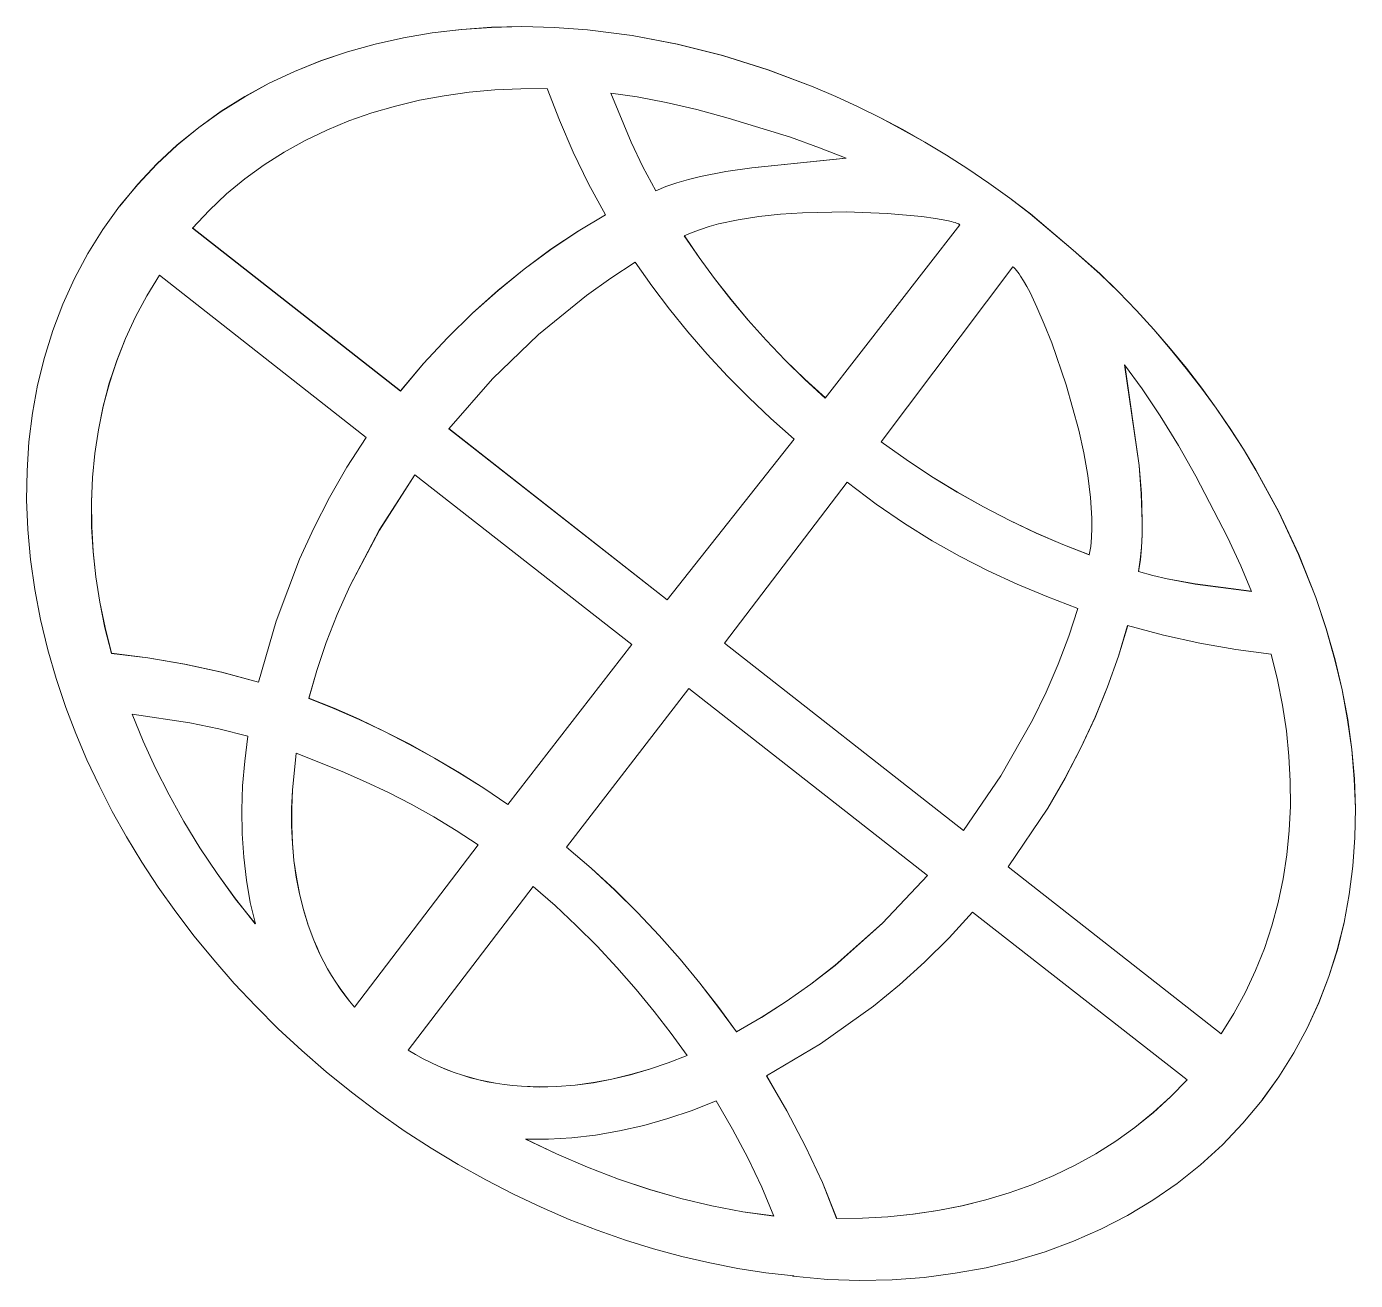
# Model space of a CAD drawing. Header units: millimetres. Extents: x -229914 to 856942, y -268655 to 87212.
# Drawn here: x -137312.4 to -137224.7, y 24592 to 24674.7 of the extents above; entities that cross this region are included whole.
import ezdxf

# ---------------------------------------------------------------- set-up
doc = ezdxf.new("R2010")
doc.units = ezdxf.units.MM

# ---------------------------------------------------------------- blocks, each defined once
blk = doc.blocks.new('Т912NEW')
at = {"color": 7, "linetype": 'Continuous', "lineweight": 15}
for p, q in [((-428.852, 2947.561), (-430.502, 2947.299)), ((-428.852, 2947.555), (-430.502, 2947.292)), ((-427.185, 2947.78), (-428.852, 2947.561)), ((-427.185, 2947.774), (-428.852, 2947.555)), ((-428.852, 2947.555), (-428.852, 2947.561)), ((-425.525, 2947.951), (-427.185, 2947.78)), ((-425.525, 2947.945), (-427.185, 2947.774)), ((-427.185, 2947.774), (-427.185, 2947.78)), ((-423.853, 2948.078), (-425.525, 2947.951)), ((-423.853, 2948.072), (-425.525, 2947.945)), ((-425.525, 2947.945), (-425.525, 2947.951)), ((-422.159, 2948.162), (-423.853, 2948.078)), ((-422.159, 2948.155), (-423.853, 2948.072)), ((-423.853, 2948.072), (-423.853, 2948.078)), ((-420.452, 2948.199), (-422.159, 2948.162)), ((-420.452, 2948.193), (-422.159, 2948.155)), ((-422.159, 2948.155), (-422.159, 2948.162)), ((-416.746, 2948.091), (-420.452, 2948.199)), ((-420.452, 2948.193), (-420.452, 2948.199)), ((-416.746, 2948.085), (-420.452, 2948.193)), ((-414.411, 2947.963), (-416.746, 2948.091)), ((-416.746, 2948.085), (-416.746, 2948.091)), ((-414.411, 2947.957), (-416.746, 2948.085)), ((-412.696, 2947.788), (-414.411, 2947.963)), ((-414.411, 2947.957), (-414.411, 2947.963)), ((-412.696, 2947.782), (-414.411, 2947.957)), ((-411.002, 2947.568), (-412.696, 2947.788)), ((-412.696, 2947.782), (-412.696, 2947.788)), ((-411.002, 2947.562), (-412.696, 2947.782)), ((-409.328, 2947.303), (-411.002, 2947.568)), ((-411.002, 2947.562), (-411.002, 2947.568)), ((-409.328, 2947.296), (-411.002, 2947.562)), ((-433.742, 2946.646), (-435.319, 2946.258)), ((-433.742, 2946.64), (-435.319, 2946.252)), ((-432.133, 2946.994), (-433.742, 2946.646)), ((-432.133, 2946.987), (-433.742, 2946.64)), ((-433.742, 2946.64), (-433.742, 2946.646)), ((-430.502, 2947.299), (-432.133, 2946.994)), ((-430.502, 2947.292), (-432.133, 2946.987)), ((-432.133, 2946.987), (-432.133, 2946.994)), ((-430.502, 2947.292), (-430.502, 2947.299)), ((-407.679, 2946.993), (-409.328, 2947.303)), ((-409.328, 2947.296), (-409.328, 2947.303)), ((-407.679, 2946.986), (-409.328, 2947.296)), ((-406.049, 2946.64), (-407.679, 2946.993)), ((-407.679, 2946.986), (-407.679, 2946.993)), ((-406.049, 2946.633), (-407.679, 2946.986)), ((-404.44, 2946.244), (-406.049, 2946.64)), ((-406.049, 2946.633), (-406.049, 2946.64)), ((-404.44, 2946.237), (-406.049, 2946.633)), ((-436.88, 2945.829), (-439.916, 2944.853)), ((-436.88, 2945.822), (-439.916, 2944.846)), ((-435.319, 2946.258), (-436.88, 2945.829)), ((-435.319, 2946.252), (-436.88, 2945.822)), ((-436.88, 2945.822), (-436.88, 2945.829)), ((-435.319, 2946.252), (-435.319, 2946.258)), ((-402.862, 2945.806), (-404.44, 2946.244)), ((-404.44, 2946.237), (-404.44, 2946.244)), ((-402.862, 2945.8), (-404.44, 2946.237)), ((-401.303, 2945.328), (-402.862, 2945.806)), ((-402.862, 2945.8), (-402.862, 2945.806)), ((-401.303, 2945.321), (-402.862, 2945.8)), ((-399.777, 2944.809), (-401.303, 2945.328)), ((-401.303, 2945.321), (-401.303, 2945.328)), ((-399.777, 2944.802), (-401.303, 2945.321)), ((-439.916, 2944.853), (-442.844, 2943.724)), ((-439.916, 2944.846), (-442.844, 2943.718)), ((-439.916, 2944.846), (-439.916, 2944.853)), ((-425.947, 2943.586), (-425.148, 2944.062)), ((-425.148, 2944.062), (-424.483, 2944.42)), ((-424.483, 2944.42), (-424.207, 2944.551)), ((-424.207, 2944.551), (-424.088, 2944.604)), ((-424.088, 2944.604), (-423.975, 2944.649)), ((-423.975, 2944.649), (-423.875, 2944.684)), ((-423.875, 2944.684), (-423.831, 2944.699)), ((-423.831, 2944.699), (-423.75, 2944.721)), ((-423.75, 2944.721), (-423.713, 2944.729)), ((-423.713, 2944.729), (-423.7, 2944.732)), ((-423.7, 2944.732), (-423.682, 2944.734)), ((-423.682, 2944.734), (-423.669, 2944.736)), ((-423.669, 2944.736), (-423.65, 2944.737)), ((-423.65, 2944.737), (-423.466, 2930.26)), ((-419.123, 2944.749), (-419.172, 2944.751)), ((-419.172, 2944.751), (-418.788, 2930.292)), ((-419.172, 2944.751), (-418.788, 2930.299)), ((-419.073, 2944.746), (-419.123, 2944.749)), ((-419.017, 2944.741), (-419.073, 2944.746)), ((-418.962, 2944.733), (-419.017, 2944.741)), ((-418.839, 2944.71), (-418.962, 2944.733)), ((-418.703, 2944.678), (-418.839, 2944.71)), ((-418.561, 2944.638), (-418.703, 2944.678)), ((-418.401, 2944.588), (-418.561, 2944.638)), ((-418.05, 2944.464), (-418.401, 2944.588)), ((-417.656, 2944.308), (-418.05, 2944.464)), ((-417.233, 2944.12), (-417.656, 2944.308)), ((-416.276, 2943.656), (-417.233, 2944.12)), ((-407.485, 2943.77), (-409.383, 2944.29)), ((-409.383, 2944.29), (-404.49, 2939.672)), ((-409.374, 2944.288), (-404.49, 2939.678)), ((-398.276, 2944.251), (-399.777, 2944.809)), ((-399.777, 2944.802), (-399.777, 2944.809)), ((-398.276, 2944.245), (-399.777, 2944.802)), ((-395.371, 2943.021), (-398.276, 2944.251)), ((-398.276, 2944.245), (-398.276, 2944.251)), ((-395.371, 2943.014), (-398.276, 2944.245)), ((-442.844, 2943.724), (-445.652, 2942.45)), ((-442.844, 2943.718), (-445.652, 2942.444)), ((-442.844, 2943.718), (-442.844, 2943.724)), ((-436.729, 2939.118), (-432.25, 2943.49)), ((-436.729, 2939.124), (-432.26, 2943.487)), ((-432.25, 2943.49), (-434.049, 2942.949)), ((-427.861, 2942.326), (-425.947, 2943.586)), ((-415.204, 2943.085), (-416.276, 2943.656)), ((-405.435, 2943.105), (-407.485, 2943.77)), ((-403.288, 2942.326), (-405.435, 2943.105)), ((-445.652, 2942.45), (-448.332, 2941.038)), ((-445.652, 2942.444), (-448.332, 2941.032)), ((-445.652, 2942.444), (-445.652, 2942.45)), ((-435.974, 2942.293), (-439.985, 2940.727)), ((-434.049, 2942.949), (-435.974, 2942.293)), ((-430.025, 2940.732), (-427.861, 2942.326)), ((-414.047, 2942.418), (-415.204, 2943.085)), ((-411.577, 2940.843), (-414.047, 2942.418)), ((-401.125, 2941.464), (-403.288, 2942.326)), ((-392.593, 2941.644), (-395.371, 2943.021)), ((-395.371, 2943.014), (-395.371, 2943.021)), ((-392.593, 2941.638), (-395.371, 2943.014)), ((-396.974, 2939.613), (-401.125, 2941.464)), ((-389.942, 2940.127), (-392.593, 2941.644)), ((-392.593, 2941.638), (-392.593, 2941.644)), ((-389.942, 2940.121), (-392.593, 2941.638)), ((-448.332, 2941.038), (-450.88, 2939.494)), ((-448.332, 2941.032), (-450.88, 2939.487)), ((-448.332, 2941.032), (-448.332, 2941.038)), ((-439.985, 2940.727), (-441.958, 2939.86)), ((-432.256, 2938.895), (-430.025, 2940.732)), ((-409.063, 2939.023), (-411.577, 2940.843)), ((-441.958, 2939.86), (-443.833, 2938.967)), ((-404.49, 2939.672), (-404.49, 2939.678)), ((-404.49, 2939.678), (-403.218, 2938.319)), ((-404.49, 2939.672), (-403.218, 2938.313)), ((-395.128, 2938.685), (-396.974, 2939.613)), ((-388.126, 2938.953), (-389.942, 2940.127)), ((-389.942, 2940.121), (-389.942, 2940.127)), ((-388.126, 2938.946), (-389.942, 2940.121)), ((-450.88, 2939.494), (-452.682, 2938.261)), ((-450.88, 2939.487), (-452.682, 2938.255)), ((-450.88, 2939.487), (-450.88, 2939.494)), ((-443.833, 2938.967), (-445.56, 2938.07)), ((-437.917, 2937.859), (-436.729, 2939.124)), ((-437.917, 2937.853), (-436.729, 2939.118)), ((-436.729, 2939.118), (-436.729, 2939.124)), ((-433.333, 2937.913), (-432.256, 2938.895)), ((-407.864, 2938.051), (-409.063, 2939.023)), ((-386.394, 2937.711), (-388.126, 2938.953)), ((-388.126, 2938.946), (-388.126, 2938.953)), ((-386.394, 2937.704), (-388.126, 2938.946)), ((-452.682, 2938.261), (-454.398, 2936.961)), ((-452.682, 2938.255), (-454.398, 2936.955)), ((-452.682, 2938.255), (-452.682, 2938.261)), ((-445.56, 2938.07), (-447.074, 2937.19)), ((-439.014, 2936.568), (-437.917, 2937.859)), ((-439.014, 2936.562), (-437.917, 2937.853)), ((-437.917, 2937.853), (-437.917, 2937.859)), ((-434.354, 2936.904), (-433.333, 2937.913)), ((-406.726, 2937.052), (-407.864, 2938.051)), ((-403.218, 2938.319), (-402.034, 2936.933)), ((-403.218, 2938.313), (-403.218, 2938.319)), ((-403.218, 2938.313), (-402.034, 2936.927)), ((-393.524, 2937.797), (-395.128, 2938.685)), ((-447.074, 2937.19), (-444, 2935.485)), ((-447.069, 2937.194), (-444, 2935.491)), ((-405.689, 2936.038), (-406.726, 2937.052)), ((-393.529, 2937.801), (-396.725, 2935.871)), ((-393.524, 2937.797), (-396.725, 2935.864)), ((-384.797, 2936.454), (-386.394, 2937.711)), ((-386.394, 2937.704), (-386.394, 2937.711)), ((-384.797, 2936.447), (-386.394, 2937.704)), ((-454.398, 2936.961), (-455.935, 2935.68)), ((-454.398, 2936.955), (-455.935, 2935.673)), ((-454.398, 2936.955), (-454.398, 2936.961)), ((-439.518, 2935.919), (-439.014, 2936.568)), ((-439.518, 2935.913), (-439.014, 2936.562)), ((-439.014, 2936.562), (-439.014, 2936.568)), ((-435.295, 2935.88), (-434.354, 2936.904)), ((-402.034, 2936.933), (-401.492, 2936.238)), ((-402.034, 2936.927), (-402.034, 2936.933)), ((-402.034, 2936.927), (-401.492, 2936.231)), ((-401.492, 2936.238), (-400.993, 2935.545)), ((-401.492, 2936.231), (-401.492, 2936.238)), ((-401.492, 2936.231), (-400.993, 2935.539)), ((-383.277, 2935.138), (-384.797, 2936.454)), ((-384.797, 2936.447), (-384.797, 2936.454)), ((-383.277, 2935.132), (-384.797, 2936.447)), ((-455.935, 2935.68), (-457.391, 2934.343)), ((-455.935, 2935.673), (-457.391, 2934.337)), ((-455.935, 2935.673), (-455.935, 2935.68)), ((-444, 2935.491), (-442.392, 2934.704)), ((-444, 2935.485), (-444, 2935.491)), ((-444, 2935.485), (-442.392, 2934.697)), ((-440.385, 2934.628), (-439.98, 2935.271)), ((-440.385, 2934.622), (-439.98, 2935.265)), ((-439.98, 2935.271), (-439.518, 2935.919)), ((-439.98, 2935.265), (-439.518, 2935.913)), ((-439.98, 2935.265), (-439.98, 2935.271)), ((-439.518, 2935.913), (-439.518, 2935.919)), ((-436.137, 2934.852), (-435.295, 2935.88)), ((-404.763, 2935.02), (-405.689, 2936.038)), ((-400.993, 2935.545), (-400.549, 2934.859)), ((-400.993, 2935.539), (-400.993, 2935.545)), ((-400.993, 2935.539), (-400.549, 2934.853)), ((-398.388, 2934.985), (-396.725, 2935.871)), ((-398.388, 2934.979), (-396.725, 2935.864)), ((-396.725, 2935.864), (-396.725, 2935.871)), ((-389.914, 2935.38), (-391.932, 2934.15)), ((-388.536, 2934.314), (-389.914, 2935.38)), ((-457.391, 2934.343), (-458.769, 2932.954)), ((-457.391, 2934.337), (-458.769, 2932.948)), ((-457.391, 2934.337), (-457.391, 2934.343)), ((-450.54, 2934.803), (-451.898, 2933.712)), ((-448.606, 2933.672), (-450.54, 2934.803)), ((-440.741, 2933.991), (-442.392, 2934.704)), ((-442.392, 2934.697), (-442.392, 2934.704)), ((-440.741, 2933.984), (-442.392, 2934.697)), ((-440.741, 2933.991), (-440.385, 2934.628)), ((-440.741, 2933.984), (-440.385, 2934.622)), ((-440.385, 2934.622), (-440.385, 2934.628)), ((-436.849, 2933.831), (-436.509, 2934.34)), ((-436.509, 2934.34), (-436.137, 2934.852)), ((-404.359, 2934.514), (-404.763, 2935.02)), ((-403.992, 2934.011), (-404.359, 2934.514)), ((-400.549, 2934.859), (-400.162, 2934.182)), ((-400.549, 2934.853), (-400.549, 2934.859)), ((-400.549, 2934.853), (-400.162, 2934.176)), ((-400.162, 2934.182), (-399.26, 2934.572)), ((-400.162, 2934.176), (-399.26, 2934.566)), ((-399.26, 2934.572), (-398.388, 2934.985)), ((-399.26, 2934.566), (-398.388, 2934.979)), ((-399.26, 2934.566), (-399.26, 2934.572)), ((-398.388, 2934.979), (-398.388, 2934.985)), ((-381.844, 2933.769), (-383.277, 2935.138)), ((-383.277, 2935.132), (-383.277, 2935.138)), ((-381.844, 2933.763), (-383.277, 2935.132)), ((-451.898, 2933.712), (-453.189, 2932.58)), ((-446.584, 2932.59), (-448.606, 2933.672)), ((-440.741, 2933.984), (-440.741, 2933.991)), ((-437.146, 2933.327), (-436.849, 2933.831)), ((-403.663, 2933.513), (-403.992, 2934.011)), ((-403.389, 2933.021), (-403.663, 2933.513)), ((-400.162, 2934.176), (-400.162, 2934.182)), ((-391.932, 2934.15), (-394.049, 2932.995)), ((-387.228, 2933.202), (-388.536, 2934.314)), ((-380.493, 2932.347), (-381.844, 2933.769)), ((-381.844, 2933.763), (-381.844, 2933.769)), ((-380.493, 2932.34), (-381.844, 2933.763)), ((-458.769, 2932.954), (-460.054, 2931.515)), ((-458.769, 2932.948), (-460.054, 2931.509)), ((-458.769, 2932.948), (-458.769, 2932.954)), ((-453.189, 2932.58), (-454.413, 2931.407)), ((-444.492, 2931.583), (-446.584, 2932.59)), ((-437.405, 2932.829), (-437.146, 2933.327)), ((-437.405, 2932.829), (-435.761, 2932.329)), ((-437.402, 2932.834), (-435.761, 2932.336)), ((-403.391, 2933.027), (-405.175, 2932.469)), ((-403.389, 2933.021), (-405.175, 2932.463)), ((-394.049, 2932.995), (-396.244, 2931.923)), ((-385.983, 2932.046), (-387.228, 2933.202)), ((-434.09, 2931.881), (-435.761, 2932.336)), ((-435.761, 2932.329), (-435.761, 2932.336)), ((-434.09, 2931.875), (-435.761, 2932.329)), ((-432.382, 2931.473), (-434.09, 2931.881)), ((-434.09, 2931.875), (-434.09, 2931.881)), ((-432.382, 2931.467), (-434.09, 2931.875)), ((-408.899, 2931.526), (-407.016, 2931.967)), ((-408.899, 2931.52), (-407.016, 2931.961)), ((-407.016, 2931.967), (-405.175, 2932.469)), ((-407.016, 2931.961), (-405.175, 2932.463)), ((-407.016, 2931.961), (-407.016, 2931.967)), ((-405.175, 2932.463), (-405.175, 2932.469)), ((-398.505, 2930.949), (-396.244, 2931.923)), ((-384.813, 2930.846), (-385.983, 2932.046)), ((-379.231, 2930.874), (-380.493, 2932.347)), ((-380.493, 2932.34), (-380.493, 2932.347)), ((-379.231, 2930.867), (-380.493, 2932.34)), ((-460.054, 2931.515), (-461.254, 2930.029)), ((-460.054, 2931.509), (-461.254, 2930.022)), ((-460.054, 2931.509), (-460.054, 2931.515)), ((-454.413, 2931.407), (-455.569, 2930.196)), ((-442.348, 2930.68), (-444.492, 2931.583)), ((-430.647, 2931.117), (-432.382, 2931.473)), ((-432.382, 2931.467), (-432.382, 2931.473)), ((-430.647, 2931.111), (-432.382, 2931.467)), ((-428.892, 2930.815), (-430.647, 2931.117)), ((-430.647, 2931.111), (-430.647, 2931.117)), ((-428.892, 2930.809), (-430.647, 2931.111)), ((-414.763, 2930.585), (-412.779, 2930.833)), ((-414.763, 2930.578), (-412.779, 2930.826)), ((-412.779, 2930.833), (-410.824, 2931.147)), ((-412.779, 2930.826), (-410.824, 2931.141)), ((-412.779, 2930.826), (-412.779, 2930.833)), ((-410.824, 2931.147), (-408.899, 2931.526)), ((-410.824, 2931.141), (-408.899, 2931.52)), ((-410.824, 2931.141), (-410.824, 2931.147)), ((-408.899, 2931.52), (-408.899, 2931.526)), ((-398.505, 2930.949), (-397.725, 2928.989)), ((-398.503, 2930.95), (-397.725, 2928.995)), ((-383.713, 2929.605), (-384.813, 2930.846)), ((-378.062, 2929.353), (-379.231, 2930.874)), ((-379.231, 2930.867), (-379.231, 2930.874)), ((-378.062, 2929.346), (-379.231, 2930.867)), ((-461.254, 2930.029), (-462.362, 2928.497)), ((-461.254, 2930.022), (-462.362, 2928.49)), ((-461.254, 2930.022), (-461.254, 2930.029)), ((-455.569, 2930.196), (-456.652, 2928.946)), ((-442.348, 2930.68), (-443.088, 2928.703)), ((-442.35, 2930.68), (-443.088, 2928.709)), ((-427.105, 2930.57), (-428.892, 2930.815)), ((-428.892, 2930.809), (-428.892, 2930.815)), ((-427.105, 2930.564), (-428.892, 2930.809)), ((-425.293, 2930.386), (-427.105, 2930.57)), ((-427.105, 2930.564), (-427.105, 2930.57)), ((-425.293, 2930.38), (-427.105, 2930.564)), ((-423.466, 2930.267), (-425.293, 2930.386)), ((-425.293, 2930.38), (-425.293, 2930.386)), ((-423.466, 2930.26), (-425.293, 2930.38)), ((-418.788, 2930.299), (-416.764, 2930.406)), ((-418.788, 2930.292), (-416.764, 2930.4)), ((-418.788, 2930.292), (-418.788, 2930.299)), ((-416.764, 2930.406), (-414.763, 2930.585)), ((-416.764, 2930.4), (-414.763, 2930.578)), ((-416.764, 2930.4), (-416.764, 2930.406)), ((-414.763, 2930.578), (-414.763, 2930.585)), ((-438.859, 2929.453), (-439.471, 2927.627)), ((-438.859, 2929.453), (-437.029, 2928.915)), ((-403.874, 2929.126), (-405.916, 2928.542)), ((-401.782, 2929.788), (-403.874, 2929.126)), ((-401.782, 2929.788), (-401.103, 2927.977)), ((-382.681, 2928.323), (-383.713, 2929.605)), ((-376.988, 2927.786), (-378.062, 2929.353)), ((-378.062, 2929.346), (-378.062, 2929.353)), ((-376.988, 2927.779), (-378.062, 2929.346)), ((-462.362, 2928.497), (-463.378, 2926.92)), ((-462.362, 2928.49), (-463.378, 2926.913)), ((-462.362, 2928.49), (-462.362, 2928.497)), ((-456.652, 2928.946), (-457.661, 2927.66)), ((-443.748, 2926.659), (-443.088, 2928.709)), ((-443.748, 2926.652), (-443.088, 2928.703)), ((-443.088, 2928.703), (-443.088, 2928.709)), ((-437.029, 2928.915), (-435.167, 2928.439)), ((-435.167, 2928.439), (-433.279, 2928.024)), ((-405.916, 2928.542), (-407.949, 2928.04)), ((-397.725, 2928.995), (-397.027, 2926.966)), ((-397.725, 2928.989), (-397.725, 2928.995)), ((-397.725, 2928.989), (-397.027, 2926.96)), ((-381.732, 2927.005), (-382.681, 2928.323)), ((-457.661, 2927.66), (-458.597, 2926.338)), ((-440.017, 2925.733), (-439.471, 2927.627)), ((-433.279, 2928.024), (-431.358, 2927.67)), ((-431.358, 2927.67), (-429.411, 2927.376)), ((-429.411, 2927.376), (-427.432, 2927.142)), ((-409.993, 2927.621), (-412.078, 2927.286)), ((-407.949, 2928.04), (-409.993, 2927.621)), ((-400.495, 2926.099), (-401.103, 2927.977)), ((-376.007, 2926.176), (-376.988, 2927.786)), ((-376.988, 2927.779), (-376.988, 2927.786)), ((-376.007, 2926.17), (-376.988, 2927.779)), ((-463.378, 2926.92), (-464.295, 2925.303)), ((-463.378, 2926.913), (-464.295, 2925.297)), ((-463.378, 2926.913), (-463.378, 2926.92)), ((-444.311, 2924.542), (-443.748, 2926.659)), ((-444.311, 2924.535), (-443.748, 2926.652)), ((-443.748, 2926.652), (-443.748, 2926.659)), ((-427.432, 2927.142), (-425.426, 2926.969)), ((-425.426, 2926.969), (-423.394, 2926.855)), ((-423.394, 2926.855), (-423.33, 2913.347)), ((-416.485, 2926.88), (-418.868, 2926.813)), ((-418.868, 2926.813), (-418.602, 2913.46)), ((-418.868, 2926.813), (-418.602, 2913.467)), ((-414.229, 2927.039), (-416.485, 2926.88)), ((-412.078, 2927.286), (-414.229, 2927.039)), ((-397.027, 2926.966), (-396.411, 2924.874)), ((-397.027, 2926.96), (-397.027, 2926.966)), ((-397.027, 2926.96), (-396.411, 2924.867)), ((-380.857, 2925.649), (-381.732, 2927.005)), ((-458.597, 2926.338), (-459.446, 2924.982)), ((-440.889, 2921.757), (-440.017, 2925.733)), ((-399.969, 2924.156), (-400.495, 2926.099)), ((-380.057, 2924.259), (-380.857, 2925.649)), ((-375.127, 2924.524), (-376.007, 2926.176)), ((-376.007, 2926.17), (-376.007, 2926.176)), ((-375.127, 2924.517), (-376.007, 2926.17)), ((-464.295, 2925.303), (-465.115, 2923.648)), ((-464.295, 2925.297), (-465.115, 2923.641)), ((-464.295, 2925.297), (-464.295, 2925.303)), ((-459.446, 2924.982), (-460.222, 2923.593)), ((-396.411, 2924.874), (-395.889, 2922.72)), ((-396.411, 2924.867), (-396.411, 2924.874)), ((-396.411, 2924.867), (-395.889, 2922.713)), ((-444.789, 2922.364), (-444.311, 2924.542)), ((-444.789, 2922.358), (-444.311, 2924.535)), ((-444.311, 2924.535), (-444.311, 2924.542)), ((-399.524, 2922.154), (-399.969, 2924.156)), ((-379.345, 2922.837), (-380.057, 2924.259)), ((-374.353, 2922.833), (-375.127, 2924.524)), ((-375.127, 2924.517), (-375.127, 2924.524)), ((-374.353, 2922.827), (-375.127, 2924.517)), ((-465.115, 2923.648), (-465.823, 2921.956)), ((-465.115, 2923.641), (-465.823, 2921.95)), ((-465.115, 2923.641), (-465.115, 2923.648)), ((-460.222, 2923.593), (-460.906, 2922.17)), ((-460.906, 2922.17), (-461.51, 2920.717)), ((-445.168, 2920.132), (-444.789, 2922.364)), ((-445.168, 2920.126), (-444.789, 2922.358)), ((-444.789, 2922.358), (-444.789, 2922.364)), ((-398.875, 2917.985), (-399.524, 2922.154)), ((-395.889, 2922.72), (-395.462, 2920.51)), ((-395.889, 2922.713), (-395.889, 2922.72)), ((-395.889, 2922.713), (-395.462, 2920.503)), ((-378.715, 2921.384), (-379.345, 2922.837)), ((-373.685, 2921.106), (-374.353, 2922.833)), ((-374.353, 2922.827), (-374.353, 2922.833)), ((-373.685, 2921.099), (-374.353, 2922.827)), ((-465.823, 2921.956), (-466.433, 2920.229)), ((-465.823, 2921.95), (-466.433, 2920.223)), ((-465.823, 2921.95), (-465.823, 2921.956)), ((-441.437, 2917.565), (-440.889, 2921.757)), ((-378.172, 2919.902), (-378.715, 2921.384)), ((-461.51, 2920.717), (-462.021, 2919.233)), ((-395.462, 2920.51), (-395.123, 2918.246)), ((-395.462, 2920.503), (-395.462, 2920.51)), ((-395.462, 2920.503), (-395.123, 2918.24)), ((-373.13, 2919.343), (-373.685, 2921.106)), ((-373.685, 2921.099), (-373.685, 2921.106)), ((-373.13, 2919.337), (-373.685, 2921.099)), ((-466.433, 2920.229), (-466.932, 2918.471)), ((-466.433, 2920.223), (-466.932, 2918.464)), ((-466.433, 2920.223), (-466.433, 2920.229)), ((-445.444, 2917.85), (-445.168, 2920.132)), ((-445.444, 2917.844), (-445.168, 2920.126)), ((-445.168, 2920.126), (-445.168, 2920.132)), ((-377.717, 2918.391), (-378.172, 2919.902)), ((-462.021, 2919.233), (-462.44, 2917.72)), ((-372.681, 2917.549), (-373.13, 2919.343)), ((-373.13, 2919.337), (-373.13, 2919.343)), ((-372.681, 2917.543), (-373.13, 2919.337)), ((-466.932, 2918.471), (-467.32, 2916.682)), ((-466.932, 2918.464), (-467.32, 2916.676)), ((-466.932, 2918.464), (-466.932, 2918.471)), ((-462.44, 2917.72), (-462.767, 2916.179)), ((-445.621, 2915.526), (-445.444, 2917.85)), ((-445.621, 2915.519), (-445.444, 2917.844)), ((-445.444, 2917.844), (-445.444, 2917.85)), ((-398.559, 2913.619), (-398.875, 2917.985)), ((-395.123, 2918.246), (-394.758, 2913.578)), ((-395.123, 2918.24), (-395.123, 2918.246)), ((-395.123, 2918.24), (-394.758, 2913.572)), ((-377.348, 2916.856), (-377.717, 2918.391)), ((-441.642, 2913.197), (-441.437, 2917.565)), ((-377.074, 2915.296), (-377.348, 2916.856)), ((-372.356, 2915.724), (-372.681, 2917.549)), ((-372.681, 2917.543), (-372.681, 2917.549)), ((-372.356, 2915.718), (-372.681, 2917.543)), ((-467.32, 2916.682), (-467.591, 2914.867)), ((-467.32, 2916.676), (-467.591, 2914.86)), ((-467.32, 2916.676), (-467.32, 2916.682)), ((-462.767, 2916.179), (-462.995, 2914.611)), ((-445.687, 2913.164), (-445.621, 2915.526)), ((-445.687, 2913.158), (-445.621, 2915.519)), ((-445.621, 2915.519), (-445.621, 2915.526)), ((-376.893, 2913.715), (-377.074, 2915.296)), ((-372.145, 2913.872), (-372.356, 2915.724)), ((-372.356, 2915.718), (-372.356, 2915.724)), ((-372.145, 2913.866), (-372.356, 2915.718)), ((-467.591, 2914.867), (-467.745, 2913.026)), ((-467.591, 2914.86), (-467.745, 2913.019)), ((-467.591, 2914.86), (-467.591, 2914.867)), ((-462.995, 2914.611), (-463.124, 2913.017)), ((-423.33, 2913.353), (-441.642, 2913.203)), ((-423.33, 2913.347), (-441.642, 2913.197)), ((-418.602, 2913.467), (-398.559, 2913.625)), ((-418.602, 2913.46), (-398.559, 2913.619)), ((-418.602, 2913.46), (-418.602, 2913.467)), ((-394.758, 2913.578), (-376.894, 2913.721)), ((-394.758, 2913.572), (-376.893, 2913.715)), ((-394.758, 2913.572), (-394.758, 2913.578)), ((-372.051, 2911.995), (-372.145, 2913.872)), ((-372.145, 2913.866), (-372.145, 2913.872)), ((-372.051, 2911.988), (-372.145, 2913.866)), ((-467.745, 2913.026), (-467.781, 2911.162)), ((-467.745, 2913.019), (-467.781, 2911.155)), ((-467.745, 2913.019), (-467.745, 2913.026)), ((-463.124, 2913.024), (-445.687, 2913.164)), ((-463.124, 2913.017), (-445.687, 2913.158)), ((-445.687, 2913.158), (-445.687, 2913.164)), ((-372.09, 2909.996), (-372.051, 2911.988)), ((-372.051, 2911.988), (-372.051, 2911.995)), ((-467.781, 2911.155), (-467.781, 2911.162)), ((-467.781, 2911.155), (-467.688, 2909.265)), ((-398.559, 2909.818), (-418.583, 2909.659)), ((-398.917, 2905.5), (-398.559, 2909.818)), ((-398.917, 2905.506), (-398.559, 2909.818)), ((-376.762, 2909.94), (-394.733, 2909.773)), ((-376.915, 2908.386), (-376.762, 2909.94)), ((-376.915, 2908.392), (-376.762, 2909.94)), ((-372.265, 2908.03), (-372.09, 2909.996)), ((-467.688, 2909.265), (-467.476, 2907.4)), ((-462.882, 2909.223), (-445.538, 2909.352)), ((-462.689, 2907.642), (-462.882, 2909.223)), ((-462.689, 2907.649), (-462.881, 2909.223)), ((-445.538, 2909.352), (-445.318, 2907.029)), ((-441.505, 2909.43), (-423.31, 2909.583)), ((-441.057, 2905.103), (-441.505, 2909.43)), ((-441.057, 2905.11), (-441.504, 2909.43)), ((-423.31, 2909.583), (-423.156, 2896.223)), ((-418.583, 2909.659), (-418.357, 2896.43)), ((-418.583, 2909.659), (-418.357, 2896.437)), ((-394.733, 2909.773), (-394.884, 2907.479)), ((-377.161, 2906.855), (-376.915, 2908.392)), ((-377.161, 2906.849), (-376.915, 2908.386)), ((-376.915, 2908.386), (-376.915, 2908.392)), ((-372.576, 2906.093), (-372.265, 2908.03)), ((-467.476, 2907.4), (-467.139, 2905.565)), ((-462.408, 2906.093), (-462.689, 2907.649)), ((-462.689, 2907.642), (-462.689, 2907.649)), ((-462.408, 2906.087), (-462.689, 2907.642)), ((-394.884, 2907.479), (-395.146, 2905.225)), ((-445.318, 2907.029), (-444.979, 2904.749)), ((-377.493, 2905.34), (-377.161, 2906.855)), ((-377.493, 2905.334), (-377.161, 2906.849)), ((-377.161, 2906.849), (-377.161, 2906.855)), ((-467.139, 2905.565), (-466.691, 2903.758)), ((-462.033, 2904.564), (-462.408, 2906.093)), ((-462.408, 2906.087), (-462.408, 2906.093)), ((-462.033, 2904.558), (-462.408, 2906.087)), ((-399.632, 2901.387), (-398.917, 2905.506)), ((-399.632, 2901.381), (-398.917, 2905.5)), ((-398.917, 2905.5), (-398.917, 2905.506)), ((-373.01, 2904.187), (-372.576, 2906.093)), ((-461.577, 2903.064), (-462.033, 2904.564)), ((-462.033, 2904.558), (-462.033, 2904.564)), ((-461.577, 2903.057), (-462.033, 2904.558)), ((-444.979, 2904.749), (-444.534, 2902.516)), ((-440.277, 2900.998), (-441.057, 2905.11)), ((-441.057, 2905.103), (-441.057, 2905.11)), ((-440.277, 2900.992), (-441.057, 2905.103)), ((-395.146, 2905.225), (-395.519, 2903.016)), ((-377.918, 2903.847), (-377.493, 2905.34)), ((-377.918, 2903.841), (-377.493, 2905.334)), ((-377.493, 2905.334), (-377.493, 2905.34)), ((-466.691, 2903.758), (-466.123, 2901.985)), ((-378.435, 2902.379), (-377.918, 2903.847)), ((-378.435, 2902.373), (-377.918, 2903.841)), ((-377.918, 2903.841), (-377.918, 2903.847)), ((-373.574, 2902.317), (-373.01, 2904.187)), ((-461.034, 2901.593), (-461.577, 2903.064)), ((-461.577, 2903.057), (-461.577, 2903.064)), ((-461.034, 2901.586), (-461.577, 2903.057)), ((-395.519, 2903.016), (-395.984, 2900.859)), ((-466.123, 2901.985), (-465.449, 2900.247)), ((-444.534, 2902.516), (-443.988, 2900.336)), ((-379.032, 2900.937), (-378.435, 2902.379)), ((-379.032, 2900.931), (-378.435, 2902.373)), ((-378.435, 2902.373), (-378.435, 2902.379)), ((-374.26, 2900.483), (-373.574, 2902.317)), ((-460.403, 2900.152), (-461.034, 2901.593)), ((-461.034, 2901.586), (-461.034, 2901.593)), ((-460.403, 2900.145), (-461.034, 2901.586)), ((-400.117, 2899.415), (-399.632, 2901.387)), ((-400.117, 2899.408), (-399.632, 2901.381)), ((-399.632, 2901.381), (-399.632, 2901.387)), ((-465.449, 2900.247), (-464.663, 2898.546)), ((-459.691, 2898.744), (-460.403, 2900.152)), ((-460.403, 2900.145), (-460.403, 2900.152)), ((-459.691, 2898.737), (-460.403, 2900.145)), ((-443.988, 2900.336), (-442.644, 2896.165)), ((-439.769, 2899.031), (-440.277, 2900.998)), ((-440.277, 2900.992), (-440.277, 2900.998)), ((-439.769, 2899.025), (-440.277, 2900.992)), ((-395.984, 2900.859), (-397.17, 2896.72)), ((-379.709, 2899.523), (-379.032, 2900.937)), ((-379.709, 2899.517), (-379.032, 2900.931)), ((-379.032, 2900.931), (-379.032, 2900.937)), ((-375.064, 2898.689), (-374.26, 2900.483)), ((-400.675, 2897.505), (-400.117, 2899.415)), ((-400.675, 2897.499), (-400.117, 2899.408)), ((-400.117, 2899.408), (-400.117, 2899.415)), ((-380.467, 2898.139), (-379.709, 2899.523)), ((-380.467, 2898.133), (-379.709, 2899.517)), ((-379.709, 2899.517), (-379.709, 2899.523)), ((-464.663, 2898.546), (-463.777, 2896.886)), ((-458.898, 2897.37), (-459.691, 2898.744)), ((-459.691, 2898.737), (-459.691, 2898.744)), ((-458.898, 2897.363), (-459.691, 2898.737)), ((-439.18, 2897.13), (-439.769, 2899.031)), ((-439.769, 2899.025), (-439.769, 2899.031)), ((-439.18, 2897.123), (-439.769, 2899.025)), ((-375.991, 2896.94), (-375.064, 2898.689)), ((-401.306, 2895.664), (-400.675, 2897.505)), ((-400.675, 2897.499), (-400.675, 2897.505)), ((-381.304, 2896.788), (-380.467, 2898.139)), ((-381.304, 2896.782), (-380.467, 2898.133)), ((-380.467, 2898.133), (-380.467, 2898.139)), ((-463.777, 2896.886), (-462.784, 2895.266)), ((-458.029, 2896.03), (-458.898, 2897.37)), ((-458.898, 2897.363), (-458.898, 2897.37)), ((-458.029, 2896.023), (-458.898, 2897.363)), ((-438.521, 2895.295), (-439.18, 2897.13)), ((-439.18, 2897.123), (-439.18, 2897.13)), ((-438.521, 2895.288), (-439.18, 2897.123)), ((-401.306, 2895.658), (-400.675, 2897.499)), ((-397.17, 2896.72), (-398.629, 2892.854)), ((-382.22, 2895.471), (-381.304, 2896.788)), ((-382.22, 2895.464), (-381.304, 2896.782)), ((-381.304, 2896.782), (-381.304, 2896.788)), ((-377.022, 2895.235), (-375.991, 2896.94)), ((-457.079, 2894.726), (-458.029, 2896.03)), ((-458.029, 2896.023), (-458.029, 2896.03)), ((-457.079, 2894.72), (-458.029, 2896.023)), ((-442.644, 2896.165), (-441.04, 2892.284)), ((-426.953, 2895.871), (-428.833, 2895.612)), ((-426.953, 2895.865), (-428.833, 2895.605)), ((-425.057, 2896.077), (-426.953, 2895.871)), ((-425.057, 2896.071), (-426.953, 2895.865)), ((-426.953, 2895.865), (-426.953, 2895.871)), ((-423.156, 2896.229), (-425.057, 2896.077)), ((-423.156, 2896.223), (-425.057, 2896.071)), ((-425.057, 2896.071), (-425.057, 2896.077)), ((-418.357, 2896.437), (-416.231, 2896.365)), ((-418.357, 2896.43), (-418.357, 2896.437)), ((-418.357, 2896.43), (-416.231, 2896.359)), ((-416.231, 2896.365), (-414.114, 2896.214)), ((-416.231, 2896.359), (-416.231, 2896.365)), ((-416.231, 2896.359), (-414.114, 2896.207)), ((-414.114, 2896.214), (-412.016, 2895.987)), ((-414.114, 2896.207), (-414.114, 2896.214)), ((-414.114, 2896.207), (-412.016, 2895.981)), ((-412.016, 2895.987), (-409.939, 2895.691)), ((-412.016, 2895.981), (-412.016, 2895.987)), ((-412.016, 2895.981), (-409.939, 2895.684)), ((-462.784, 2895.266), (-461.691, 2893.692)), ((-437.786, 2893.532), (-438.521, 2895.295)), ((-438.521, 2895.288), (-438.521, 2895.295)), ((-437.786, 2893.525), (-438.521, 2895.288)), ((-432.52, 2894.935), (-434.315, 2894.518)), ((-432.52, 2894.928), (-434.315, 2894.511)), ((-430.688, 2895.299), (-432.52, 2894.935)), ((-430.688, 2895.293), (-432.52, 2894.928)), ((-432.52, 2894.928), (-432.52, 2894.935)), ((-428.833, 2895.612), (-430.688, 2895.299)), ((-428.833, 2895.605), (-430.688, 2895.293)), ((-430.688, 2895.293), (-430.688, 2895.299)), ((-428.833, 2895.605), (-428.833, 2895.612)), ((-409.939, 2895.691), (-407.894, 2895.328)), ((-409.939, 2895.684), (-409.939, 2895.691)), ((-409.939, 2895.684), (-407.894, 2895.322)), ((-407.894, 2895.328), (-405.888, 2894.905)), ((-407.894, 2895.322), (-407.894, 2895.328)), ((-407.894, 2895.322), (-405.888, 2894.899)), ((-405.888, 2894.905), (-403.921, 2894.426)), ((-405.888, 2894.899), (-405.888, 2894.905)), ((-405.888, 2894.899), (-403.921, 2894.419)), ((-402.004, 2893.895), (-401.306, 2895.664)), ((-402.004, 2893.889), (-401.306, 2895.658)), ((-401.306, 2895.658), (-401.306, 2895.664)), ((-383.205, 2894.189), (-382.22, 2895.471)), ((-383.205, 2894.182), (-382.22, 2895.464)), ((-382.22, 2895.464), (-382.22, 2895.471)), ((-378.164, 2893.579), (-377.022, 2895.235)), ((-456.047, 2893.46), (-457.079, 2894.726)), ((-457.079, 2894.72), (-457.079, 2894.726)), ((-456.047, 2893.454), (-457.079, 2894.72)), ((-437.786, 2893.532), (-436.075, 2894.05)), ((-437.786, 2893.525), (-436.075, 2894.044)), ((-434.315, 2894.518), (-436.075, 2894.05)), ((-434.315, 2894.511), (-436.075, 2894.044)), ((-436.075, 2894.044), (-436.075, 2894.05)), ((-434.315, 2894.511), (-434.315, 2894.518)), ((-402.004, 2893.895), (-403.921, 2894.426)), ((-403.921, 2894.419), (-403.921, 2894.426)), ((-402.004, 2893.889), (-403.921, 2894.419)), ((-384.263, 2892.945), (-383.205, 2894.189)), ((-384.263, 2892.938), (-383.205, 2894.182)), ((-383.205, 2894.182), (-383.205, 2894.189)), ((-461.691, 2893.692), (-460.511, 2892.164)), ((-454.946, 2892.233), (-456.047, 2893.46)), ((-456.047, 2893.454), (-456.047, 2893.46)), ((-454.946, 2892.226), (-456.047, 2893.454)), ((-437.786, 2893.525), (-437.786, 2893.532)), ((-402.004, 2893.889), (-402.004, 2893.895)), ((-379.416, 2891.975), (-378.164, 2893.579)), ((-441.042, 2892.29), (-443.357, 2891.297)), ((-441.04, 2892.284), (-443.357, 2891.291)), ((-428.146, 2892.262), (-429.803, 2891.93)), ((-426.459, 2892.54), (-428.146, 2892.262)), ((-424.748, 2892.759), (-426.459, 2892.54)), ((-423.02, 2892.913), (-424.748, 2892.759)), ((-422.731, 2879.462), (-423.02, 2892.913)), ((-416.563, 2892.958), (-418.465, 2893.035)), ((-418.192, 2879.452), (-418.465, 2893.035)), ((-418.192, 2879.458), (-418.465, 2893.035)), ((-414.644, 2892.805), (-416.563, 2892.958)), ((-412.72, 2892.583), (-414.644, 2892.805)), ((-410.81, 2892.297), (-412.72, 2892.583)), ((-408.926, 2891.955), (-410.81, 2892.297)), ((-398.629, 2892.854), (-396.152, 2891.887)), ((-398.627, 2892.859), (-396.152, 2891.894)), ((-385.388, 2891.741), (-384.263, 2892.945)), ((-385.388, 2891.734), (-384.263, 2892.938)), ((-384.263, 2892.938), (-384.263, 2892.945)), ((-460.511, 2892.164), (-459.23, 2890.685)), ((-453.77, 2891.046), (-454.946, 2892.233)), ((-454.946, 2892.226), (-454.946, 2892.233)), ((-453.77, 2891.04), (-454.946, 2892.226)), ((-431.437, 2891.549), (-433.046, 2891.126)), ((-429.803, 2891.93), (-431.437, 2891.549)), ((-407.087, 2891.561), (-408.926, 2891.955)), ((-405.298, 2891.124), (-407.087, 2891.561)), ((-396.152, 2891.894), (-393.714, 2890.819)), ((-396.152, 2891.887), (-396.152, 2891.894)), ((-396.152, 2891.887), (-393.714, 2890.813)), ((-386.581, 2890.578), (-385.388, 2891.741)), ((-386.581, 2890.571), (-385.388, 2891.734)), ((-385.388, 2891.734), (-385.388, 2891.741)), ((-380.773, 2890.425), (-379.416, 2891.975)), ((-459.23, 2890.685), (-457.867, 2889.258)), ((-452.524, 2889.901), (-453.77, 2891.046)), ((-453.77, 2891.04), (-453.77, 2891.046)), ((-452.524, 2889.895), (-453.77, 2891.04)), ((-443.357, 2891.297), (-445.602, 2890.195)), ((-443.357, 2891.291), (-445.602, 2890.188)), ((-443.357, 2891.291), (-443.357, 2891.297)), ((-436.182, 2890.173), (-433.046, 2891.126)), ((-403.579, 2890.648), (-405.298, 2891.124)), ((-404.25, 2889.495), (-403.582, 2890.649)), ((-404.25, 2889.488), (-403.579, 2890.648)), ((-393.714, 2890.819), (-391.365, 2889.648)), ((-393.714, 2890.813), (-393.714, 2890.819)), ((-393.714, 2890.813), (-391.365, 2889.641)), ((-387.834, 2889.459), (-386.581, 2890.578)), ((-387.834, 2889.453), (-386.581, 2890.571)), ((-386.581, 2890.571), (-386.581, 2890.578)), ((-451.21, 2888.798), (-452.524, 2889.901)), ((-452.524, 2889.895), (-452.524, 2889.901)), ((-451.21, 2888.792), (-452.524, 2889.895)), ((-445.602, 2890.195), (-447.757, 2889.003)), ((-445.602, 2890.188), (-447.757, 2888.996)), ((-445.602, 2890.188), (-445.602, 2890.195)), ((-436.182, 2890.173), (-434.864, 2888.118)), ((-436.178, 2890.174), (-434.864, 2888.124)), ((-389.154, 2888.385), (-391.365, 2889.648)), ((-391.365, 2889.641), (-391.365, 2889.648)), ((-389.154, 2888.379), (-391.365, 2889.641)), ((-382.221, 2888.931), (-380.773, 2890.425)), ((-457.867, 2889.258), (-456.41, 2887.883)), ((-449.82, 2887.741), (-451.21, 2888.798)), ((-451.21, 2888.792), (-451.21, 2888.798)), ((-449.82, 2887.734), (-451.21, 2888.792)), ((-449.82, 2887.741), (-447.757, 2889.003)), ((-449.82, 2887.734), (-447.757, 2888.996)), ((-447.757, 2888.996), (-447.757, 2889.003)), ((-439.376, 2889.062), (-441.175, 2888.266)), ((-438.515, 2887.65), (-439.376, 2889.062)), ((-404.958, 2888.387), (-404.25, 2889.495)), ((-404.958, 2888.38), (-404.25, 2889.488)), ((-404.25, 2889.488), (-404.25, 2889.495)), ((-400.206, 2889.507), (-401.053, 2888.018)), ((-398.196, 2888.715), (-400.206, 2889.507)), ((-389.154, 2888.385), (-387.834, 2889.459)), ((-389.154, 2888.379), (-387.834, 2889.453)), ((-387.834, 2889.453), (-387.834, 2889.459)), ((-383.773, 2887.499), (-382.221, 2888.931)), ((-456.41, 2887.883), (-454.876, 2886.565)), ((-441.175, 2888.266), (-442.925, 2887.377)), ((-434.864, 2888.124), (-434.16, 2887.161)), ((-434.864, 2888.118), (-434.864, 2888.124)), ((-434.864, 2888.118), (-434.16, 2887.154)), ((-405.701, 2887.332), (-404.958, 2888.387)), ((-405.701, 2887.326), (-404.958, 2888.38)), ((-404.958, 2888.38), (-404.958, 2888.387)), ((-401.053, 2888.018), (-401.972, 2886.596)), ((-396.225, 2887.855), (-398.196, 2888.715)), ((-394.311, 2886.923), (-396.225, 2887.855)), ((-389.154, 2888.379), (-389.154, 2888.385)), ((-449.82, 2887.734), (-449.82, 2887.741)), ((-446.256, 2885.452), (-442.925, 2887.377)), ((-437.61, 2886.297), (-438.515, 2887.65)), ((-434.16, 2887.161), (-433.431, 2886.243)), ((-434.16, 2887.154), (-434.16, 2887.161)), ((-434.16, 2887.154), (-433.431, 2886.236)), ((-406.48, 2886.333), (-405.701, 2887.332)), ((-406.48, 2886.327), (-405.701, 2887.326)), ((-405.701, 2887.326), (-405.701, 2887.332)), ((-385.417, 2886.128), (-383.773, 2887.499)), ((-454.876, 2886.565), (-453.261, 2885.306)), ((-436.653, 2885.009), (-437.61, 2886.297)), ((-433.431, 2886.243), (-432.669, 2885.372)), ((-433.431, 2886.236), (-433.431, 2886.243)), ((-433.431, 2886.236), (-432.669, 2885.366)), ((-407.296, 2885.391), (-406.48, 2886.333)), ((-407.296, 2885.385), (-406.48, 2886.327)), ((-406.48, 2886.327), (-406.48, 2886.333)), ((-401.972, 2886.596), (-402.939, 2885.244)), ((-392.504, 2885.914), (-394.311, 2886.923)), ((-387.089, 2884.866), (-385.417, 2886.128)), ((-453.261, 2885.306), (-451.644, 2884.158)), ((-446.256, 2885.452), (-444.572, 2884.507)), ((-446.251, 2885.456), (-444.572, 2884.514)), ((-432.669, 2885.372), (-431.888, 2884.552)), ((-432.669, 2885.366), (-432.669, 2885.372)), ((-432.669, 2885.366), (-431.888, 2884.545)), ((-408.135, 2884.51), (-407.296, 2885.391)), ((-408.135, 2884.504), (-407.296, 2885.385)), ((-407.296, 2885.385), (-407.296, 2885.391)), ((-402.939, 2885.244), (-403.966, 2883.967)), ((-394.271, 2884.872), (-392.51, 2885.917)), ((-394.271, 2884.866), (-392.504, 2885.914)), ((-444.572, 2884.514), (-442.831, 2883.626)), ((-444.572, 2884.507), (-444.572, 2884.514)), ((-444.572, 2884.507), (-442.831, 2883.62)), ((-435.651, 2883.791), (-436.653, 2885.009)), ((-431.888, 2884.552), (-431.074, 2883.781)), ((-431.888, 2884.545), (-431.888, 2884.552)), ((-431.888, 2884.545), (-431.074, 2883.774)), ((-409.015, 2883.691), (-408.135, 2884.51)), ((-409.015, 2883.685), (-408.135, 2884.504)), ((-408.135, 2884.504), (-408.135, 2884.51)), ((-396.11, 2883.9), (-394.271, 2884.872)), ((-396.11, 2883.894), (-394.271, 2884.866)), ((-394.271, 2884.866), (-394.271, 2884.872)), ((-388.071, 2884.227), (-387.296, 2884.737)), ((-387.296, 2884.737), (-387.107, 2884.86)), ((-387.107, 2884.86), (-387.095, 2884.865)), ((-387.095, 2884.867), (-387.089, 2884.867)), ((-387.095, 2884.865), (-387.095, 2884.867)), ((-387.089, 2884.867), (-387.089, 2884.866)), ((-451.644, 2884.158), (-449.957, 2883.067)), ((-442.831, 2883.626), (-441.026, 2882.797)), ((-442.831, 2883.62), (-442.831, 2883.626)), ((-442.831, 2883.62), (-441.026, 2882.791)), ((-434.61, 2882.644), (-435.651, 2883.791)), ((-431.074, 2883.781), (-430.235, 2883.064)), ((-431.074, 2883.774), (-431.074, 2883.781)), ((-431.074, 2883.774), (-430.235, 2883.058)), ((-409.919, 2882.935), (-409.015, 2883.691)), ((-409.919, 2882.929), (-409.015, 2883.685)), ((-409.015, 2883.685), (-409.015, 2883.691)), ((-403.966, 2883.967), (-405.036, 2882.768)), ((-398.022, 2883.005), (-396.11, 2883.9)), ((-398.022, 2882.998), (-396.11, 2883.894)), ((-396.11, 2883.894), (-396.11, 2883.9)), ((-389.009, 2883.642), (-390.575, 2882.668)), ((-389.052, 2883.611), (-389.059, 2883.607)), ((-389.059, 2883.607), (-389.059, 2883.601)), ((-389.059, 2883.601), (-389.059, 2883.607)), ((-389.052, 2883.605), (-389.059, 2883.601)), ((-389.059, 2883.601), (-389.059, 2883.595)), ((-389.059, 2883.595), (-389.059, 2883.601)), ((-389.059, 2883.595), (-389.053, 2883.595)), ((-389.053, 2883.596), (-389.047, 2883.598)), ((-389.053, 2883.595), (-389.053, 2883.596)), ((-389.04, 2883.62), (-389.052, 2883.611)), ((-389.04, 2883.614), (-389.052, 2883.605)), ((-389.052, 2883.605), (-389.052, 2883.611)), ((-389.047, 2883.6), (-389.015, 2883.617)), ((-389.047, 2883.598), (-389.047, 2883.6)), ((-389.009, 2883.642), (-389.04, 2883.614)), ((-389.032, 2883.627), (-389.04, 2883.62)), ((-389.04, 2883.614), (-389.04, 2883.62)), ((-389.015, 2883.617), (-388.971, 2883.643)), ((-388.971, 2883.643), (-388.852, 2883.72)), ((-388.852, 2883.72), (-388.071, 2884.227)), ((-449.957, 2883.067), (-448.366, 2882.125)), ((-441.026, 2882.797), (-439.177, 2882.033)), ((-441.026, 2882.791), (-441.026, 2882.797)), ((-441.026, 2882.791), (-439.177, 2882.026)), ((-433.531, 2881.576), (-434.61, 2882.644)), ((-430.235, 2883.064), (-429.375, 2882.403)), ((-430.235, 2883.058), (-430.235, 2883.064)), ((-430.235, 2883.058), (-429.375, 2882.396)), ((-410.859, 2882.246), (-409.919, 2882.935)), ((-410.859, 2882.24), (-409.919, 2882.929)), ((-409.919, 2882.929), (-409.919, 2882.935)), ((-405.036, 2882.768), (-406.147, 2881.652)), ((-399.994, 2882.186), (-398.022, 2883.005)), ((-399.994, 2882.179), (-398.022, 2882.998)), ((-398.022, 2882.998), (-398.022, 2883.005)), ((-392.196, 2881.743), (-390.575, 2882.668)), ((-448.366, 2882.125), (-446.718, 2881.232)), ((-439.177, 2882.033), (-437.27, 2881.336)), ((-439.177, 2882.026), (-439.177, 2882.033)), ((-439.177, 2882.026), (-437.27, 2881.329)), ((-429.375, 2882.403), (-428.49, 2881.798)), ((-429.375, 2882.396), (-429.375, 2882.403)), ((-429.375, 2882.396), (-428.49, 2881.792)), ((-428.49, 2881.798), (-427.578, 2881.252)), ((-428.49, 2881.792), (-428.49, 2881.798)), ((-428.49, 2881.792), (-427.578, 2881.245)), ((-411.822, 2881.626), (-411.338, 2881.927)), ((-411.822, 2881.619), (-411.338, 2881.921)), ((-411.338, 2881.927), (-410.859, 2882.246)), ((-411.338, 2881.921), (-410.859, 2882.24)), ((-411.338, 2881.921), (-411.338, 2881.927)), ((-410.859, 2882.24), (-410.859, 2882.246)), ((-402.033, 2881.445), (-399.994, 2882.186)), ((-402.033, 2881.438), (-399.994, 2882.179)), ((-399.994, 2882.179), (-399.994, 2882.186)), ((-393.866, 2880.87), (-392.196, 2881.743)), ((-446.718, 2881.232), (-445.026, 2880.393)), ((-437.27, 2881.336), (-435.319, 2880.71)), ((-437.27, 2881.329), (-437.27, 2881.336)), ((-437.27, 2881.329), (-435.319, 2880.704)), ((-432.418, 2880.587), (-433.531, 2881.576)), ((-427.578, 2881.252), (-427.119, 2881.001)), ((-427.578, 2881.245), (-427.578, 2881.252)), ((-427.578, 2881.245), (-427.119, 2880.995)), ((-427.119, 2881.001), (-426.652, 2880.766)), ((-427.119, 2880.995), (-427.119, 2881.001)), ((-427.119, 2880.995), (-426.652, 2880.76)), ((-413.329, 2880.828), (-412.821, 2881.076)), ((-413.329, 2880.821), (-412.821, 2881.069)), ((-412.821, 2881.076), (-412.319, 2881.342)), ((-412.821, 2881.069), (-412.319, 2881.335)), ((-412.821, 2881.069), (-412.821, 2881.076)), ((-412.319, 2881.342), (-411.822, 2881.626)), ((-412.319, 2881.335), (-411.822, 2881.619)), ((-412.319, 2881.335), (-412.319, 2881.342)), ((-411.822, 2881.619), (-411.822, 2881.626)), ((-406.147, 2881.652), (-407.293, 2880.622)), ((-404.126, 2880.781), (-402.033, 2881.445)), ((-404.126, 2880.775), (-402.033, 2881.438)), ((-402.033, 2881.438), (-402.033, 2881.445)), ((-395.584, 2880.05), (-393.866, 2880.87)), ((-445.026, 2880.393), (-443.282, 2879.607)), ((-435.319, 2880.71), (-433.315, 2880.161)), ((-435.319, 2880.704), (-435.319, 2880.71)), ((-435.319, 2880.704), (-433.315, 2880.155)), ((-433.315, 2880.161), (-431.284, 2879.694)), ((-433.315, 2880.155), (-433.315, 2880.161)), ((-433.315, 2880.155), (-431.273, 2879.685)), ((-431.273, 2879.685), (-432.418, 2880.587)), ((-426.652, 2880.766), (-426.174, 2880.547)), ((-426.652, 2880.76), (-426.652, 2880.766)), ((-426.652, 2880.76), (-426.174, 2880.54)), ((-426.174, 2880.547), (-425.701, 2880.343)), ((-426.174, 2880.54), (-426.174, 2880.547)), ((-426.174, 2880.54), (-425.701, 2880.337)), ((-425.701, 2880.343), (-425.215, 2880.155)), ((-425.701, 2880.337), (-425.701, 2880.343)), ((-425.701, 2880.337), (-425.215, 2880.149)), ((-425.215, 2880.155), (-424.729, 2879.985)), ((-425.215, 2880.149), (-425.215, 2880.155)), ((-425.215, 2880.149), (-424.729, 2879.978)), ((-424.729, 2879.985), (-424.236, 2879.83)), ((-424.729, 2879.978), (-424.729, 2879.985)), ((-424.729, 2879.978), (-424.236, 2879.823)), ((-415.968, 2879.87), (-415.425, 2880.023)), ((-415.968, 2879.864), (-415.425, 2880.017)), ((-415.425, 2880.023), (-414.894, 2880.196)), ((-415.425, 2880.017), (-414.894, 2880.189)), ((-415.425, 2880.017), (-415.425, 2880.023)), ((-414.894, 2880.196), (-414.362, 2880.388)), ((-414.894, 2880.189), (-414.362, 2880.381)), ((-414.894, 2880.189), (-414.894, 2880.196)), ((-414.362, 2880.388), (-413.843, 2880.599)), ((-414.362, 2880.381), (-413.843, 2880.592)), ((-414.362, 2880.381), (-414.362, 2880.388)), ((-413.843, 2880.599), (-413.329, 2880.828)), ((-413.843, 2880.592), (-413.329, 2880.821)), ((-413.843, 2880.592), (-413.843, 2880.599)), ((-413.329, 2880.821), (-413.329, 2880.828)), ((-408.474, 2879.684), (-407.293, 2880.622)), ((-408.474, 2879.684), (-406.273, 2880.189)), ((-408.463, 2879.693), (-406.273, 2880.196)), ((-406.273, 2880.196), (-404.126, 2880.781)), ((-406.273, 2880.189), (-404.126, 2880.775)), ((-406.273, 2880.189), (-406.273, 2880.196)), ((-404.126, 2880.775), (-404.126, 2880.781)), ((-397.357, 2879.286), (-395.584, 2880.05)), ((-443.282, 2879.607), (-441.494, 2878.877)), ((-424.236, 2879.83), (-423.737, 2879.693)), ((-424.236, 2879.823), (-424.236, 2879.83)), ((-424.236, 2879.823), (-423.737, 2879.686)), ((-423.737, 2879.693), (-423.238, 2879.572)), ((-423.737, 2879.686), (-423.737, 2879.693)), ((-423.737, 2879.686), (-423.238, 2879.565)), ((-423.238, 2879.572), (-422.731, 2879.469)), ((-423.238, 2879.565), (-423.238, 2879.572)), ((-423.238, 2879.565), (-422.731, 2879.462)), ((-418.192, 2879.458), (-417.626, 2879.53)), ((-418.192, 2879.452), (-417.626, 2879.524)), ((-418.192, 2879.452), (-418.192, 2879.458)), ((-417.626, 2879.53), (-417.065, 2879.624)), ((-417.626, 2879.524), (-417.065, 2879.617)), ((-417.626, 2879.524), (-417.626, 2879.53)), ((-417.065, 2879.624), (-416.517, 2879.737)), ((-417.065, 2879.617), (-416.517, 2879.73)), ((-417.065, 2879.617), (-417.065, 2879.624)), ((-416.517, 2879.737), (-415.968, 2879.87)), ((-416.517, 2879.73), (-415.968, 2879.864)), ((-416.517, 2879.73), (-416.517, 2879.737)), ((-415.968, 2879.864), (-415.968, 2879.87)), ((-399.171, 2878.577), (-397.357, 2879.286)), ((-441.494, 2878.877), (-439.661, 2878.204)), ((-401.028, 2877.927), (-399.171, 2878.577)), ((-439.661, 2878.204), (-437.79, 2877.589)), ((-437.79, 2877.589), (-435.873, 2877.035)), ((-404.868, 2876.806), (-402.927, 2877.336)), ((-402.927, 2877.336), (-401.028, 2877.927)), ((-435.873, 2877.035), (-433.925, 2876.543)), ((-433.925, 2876.543), (-431.937, 2876.114)), ((-406.838, 2876.34), (-404.868, 2876.806)), ((-431.937, 2876.114), (-429.917, 2875.749)), ((-429.917, 2875.749), (-427.865, 2875.451)), ((-412.977, 2875.334), (-410.899, 2875.602)), ((-410.899, 2875.602), (-408.851, 2875.938)), ((-408.851, 2875.938), (-406.838, 2876.34)), ((-427.865, 2875.451), (-425.78, 2875.22)), ((-425.78, 2875.22), (-423.675, 2875.059)), ((-423.675, 2875.059), (-421.537, 2874.969)), ((-421.537, 2874.969), (-419.38, 2874.951)), ((-419.38, 2874.951), (-417.22, 2875.006)), ((-417.22, 2875.006), (-415.083, 2875.135)), ((-415.083, 2875.135), (-412.977, 2875.334))]:
    blk.add_line(p, q, dxfattribs=at)

msp = doc.modelspace()

# ---------------------------------------------------------------- block references
at = {"rotation": 321.4676820499667}
msp.add_blockref('Т912NEW', (-138753.82306, 22094.20638), dxfattribs=at)

doc.saveas('drawing.dxf')
